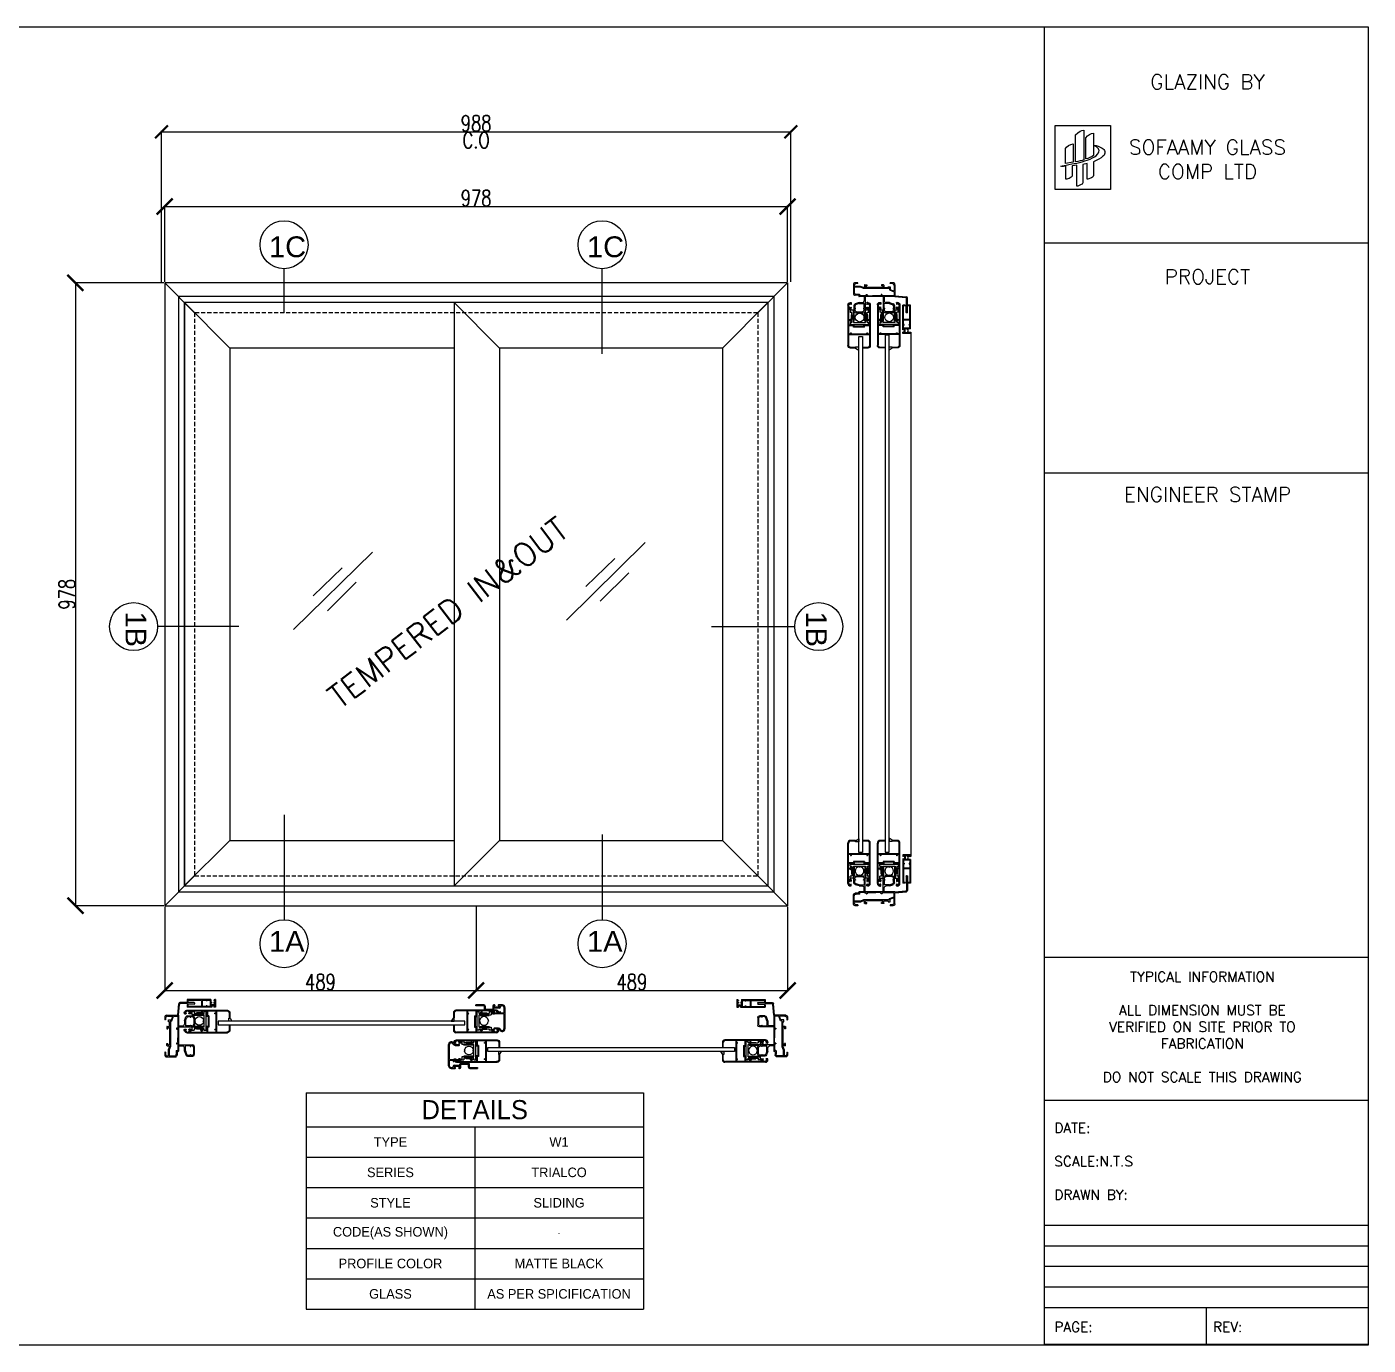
# Model space of a CAD drawing. Header units: millimetres. Extents: x -27371 to -844, y 11365 to 35579.
# Drawn here: x -13877 to -11773, y 12697 to 14766 of the extents above; entities that cross this region are included whole.
import ezdxf

# ---------------------------------------------------------------- set-up
doc = ezdxf.new("R2010")
doc.units = ezdxf.units.MM
doc.linetypes.add('HIDDEN2', pattern=[4.7625, 3.175, -1.5875])
doc.layers.get('Defpoints').update_dxf_attribs({"color": 140})
doc.styles.add('Annotative', font='romans.shx')
doc.styles.add('Arch-Dim', font='romans.shx', dxfattribs={"width": 0.75})
doc.dimstyles.new('Annotative-UK', dxfattribs={"dimscale": 0, "dimtxt": 2.5, "dimasz": 1.5, "dimexe": 1.5, "dimexo": 1.5, "dimgap": 0.8, "dimtad": 1, "dimdec": 0, "dimdsep": 46, "dimtxsty": 'Arch-Dim', "dimblk": 'ARCHTICK', "dimcen": 2.5, "dimadec": 1, "dimazin": 2, "dimtfac": 1, "dimtdec": 0, "dimtix": 1, "dimtmove": 2, "dimatfit": 3, "dimfxl": 1, "dimtolj": 1, "dimtzin": 0, "dimarcsym": 0})

# ---------------------------------------------------------------- blocks, each defined once
blk = doc.blocks.new('*T16')
at = {"color": 0, "linetype": 'ByBlock', "lineweight": -2, "ltscale": 1.3, "transparency": 16777216}
for p, q in [((0, 0), (529.1, 0)), ((0, 0), (0, -339.6)), ((529.1, 0), (529.1, -339.6)), ((0, -53.6), (529.1, -53.6)), ((264.5, -53.6), (264.5, -339.6)), ((0, -101.3), (529.1, -101.3)), ((0, -148.9), (529.1, -148.9)), ((0, -196.6), (529.1, -196.6)), ((0, -244.3), (529.1, -244.3)), ((0, -292), (529.1, -292)), ((0, -339.6), (529.1, -339.6))]:
    blk.add_line(p, q, dxfattribs=at)
at = {"color": 0, "ltscale": 1.3, "transparency": 16777216, "attachment_point": 5}
for s, insert, char_height, width in [('DETAILS', (264.5, -26.8), 30, 524.629), ('TYPE', (132.3, -77.4), 15, 260.092), ('W1', (396.8, -77.4), 15, 260.092), ('SERIES', (132.3, -125.1), 15, 260.092), ('TRIALCO', (396.8, -125.1), 15, 260.092), ('STYLE', (132.3, -172.8), 15, 260.092), ('SLIDING', (396.8, -172.8), 15, 260.092), ('CODE(AS SHOWN)', (132.3, -220.5), 15, 260.092), ('-', (396.8, -220.5), 6.67, 260.092), ('PROFILE COLOR', (132.3, -268.1), 15, 260.092), ('MATTE BLACK', (396.8, -268.1), 15, 260.092), ('GLASS', (132.3, -315.8), 15, 260.092), ('AS PER SPICIFICATION', (396.8, -315.8), 15, 260.092)]:
    blk.add_mtext(s, dxfattribs=dict(at, insert=insert, char_height=char_height, width=width))
blk = doc.blocks.new('trialco frame without cover')
at = {"color": 5}
for p, q in [((-77.8, 46.5), (-77.8, 24)), ((-77.3, 47), (-76, 47)), ((-75.5, 46.5), (-75.5, 36)), ((-57.3, 35.8), (-57.3, 44.1)), ((-55.9, 41), (-55.9, 42.7)), ((-54.4, 47), (-42.5, 47)), ((-53, 45.6), (-44.2, 45.6)), ((-41.3, 42.7), (-41.3, 41)), ((-39.6, 21.8), (-39.6, 44.1)), ((-11.5, 21.8), (-11.5, 44.1)), ((-9.8, 42.7), (-9.8, 41)), ((3.3, 47), (-8.6, 47)), ((1.9, 45.6), (-6.9, 45.6)), ((4.8, 41), (4.8, 42.7)), ((6.2, 35.8), (6.2, 44.1)), ((-75.5, 36), (-76.4, 35.3)), ((-76.4, 35.3), (-76.4, 24.8)), ((-58, 20.4), (-76, 22)), ((-57.9, 21.8), (-75, 23.3)), ((-57.9, 21.8), (-56.6, 21.8)), ((-57.9, 21.8), (-57.3, 21.8)), ((-56.6, 21.8), (-41.3, 21.8)), ((-55.9, 41), (-55.4, 41)), ((-55.9, 36.8), (-55.9, 40)), ((-55.4, 40), (-55.9, 40)), ((-49.3, 31.1), (-55.3, 33)), ((-54.9, 40.5), (-54.9, 40.5)), ((-49.1, 32.5), (-53.9, 34.1)), ((-49.3, 31.1), (-44.2, 31.1)), ((-49.1, 32.5), (-41.8, 32.5)), ((-42.3, 40.5), (-42.3, 40.5)), ((-41.3, 41), (-41.8, 41)), ((-41.8, 40), (-41.3, 40)), ((-41.3, 40), (-41.3, 33)), ((-41.3, 21.8), (-41.3, 28.2)), ((-39.6, 21.8), (-11.5, 21.8)), ((-9.8, 41), (-9.3, 41)), ((-9.3, 40), (-9.8, 40)), ((-9.8, 40), (-9.8, 33)), ((-9.8, 21.8), (-9.8, 28.2)), ((-9.8, 21.8), (-1.9, 21.8)), ((-2, 32.5), (-9.3, 32.5)), ((-8.8, 40.5), (-8.8, 40.5)), ((-1.8, 31.1), (-6.9, 31.1)), ((-2, 32.5), (2.8, 34.1)), ((-1.8, 31.1), (4.2, 33)), ((-1.4, 19.6), (-1.4, 21.3)), ((3.8, 40.5), (3.8, 40.5)), ((4.8, 41), (4.3, 41)), ((4.3, 40), (4.8, 40)), ((4.8, 36.8), (4.8, 40)), ((-58, 3), (-58, 20.4)), ((-56.6, 20.4), (-37.8, 20.4)), ((-56.6, 14), (-56.6, 20.4)), ((-49.4, 11.1), (-56.6, 14)), ((-56.6, 4.4), (-56.6, 11.5)), ((-50.8, 10.5), (-55.2, 12.4)), ((-55, 0), (-50.8, 0)), ((-53.6, 1.4), (-50.8, 1.4)), ((-50.8, 9), (-50.8, 10.5)), ((-50.8, 6.2), (-50.8, 9)), ((-47.6, 6.2), (-50.8, 6.2)), ((-50.8, 1.4), (-50.8, 0)), ((-49.4, 9), (-49.4, 11.1)), ((-49.4, 9), (-8.8, 9)), ((-40.6, 7.6), (-47.6, 7.6)), ((-47.6, 7.6), (-47.6, 6.2)), ((-40.6, 3.9), (-40.6, 7.6)), ((-40.1, 3.4), (-36.9, 3.4)), ((-39.3, 5.3), (-39.3, 6.6)), ((-38.8, 4.8), (-36.9, 4.8)), ((-38.3, 7.6), (-12.5, 7.6)), ((-37.8, 20.4), (-37.8, 19.1)), ((-37.3, 18.6), (-36.9, 18.6)), ((-36.9, 3.4), (-36.9, 4.8)), ((-36.4, 20.4), (-34.8, 20.4)), ((-36.4, 19.1), (-36.4, 20.4)), ((-34.8, 20.7), (-28, 20.7)), ((-34.8, 20.4), (-34.8, 20.7)), ((-28, 20.4), (-28, 20.7)), ((-28, 20.4), (-22.8, 20.4)), ((-16, 20.7), (-22.8, 20.7)), ((-22.8, 20.4), (-22.8, 20.7)), ((-16, 20.4), (-16, 20.7)), ((-16, 20.4), (-14.4, 20.4)), ((-14.4, 19.1), (-14.4, 20.4)), ((-13.5, 18.6), (-13.9, 18.6)), ((-13.9, 3.4), (-13.9, 4.8)), ((-12, 4.8), (-13.9, 4.8)), ((-10.7, 3.4), (-13.9, 3.4)), ((-13, 20.4), (-9.8, 20.4)), ((-13, 20.4), (-13, 19.1)), ((-11.5, 5.3), (-11.5, 6.6)), ((-10.2, 3.9), (-10.2, 7.6)), ((-10.2, 7.6), (-8.8, 7.6)), ((-9.8, 20.7), (-2.8, 20.7)), ((-9.8, 20.7), (-9.8, 20.4)), ((-8.8, 9), (-3.8, 7)), ((-8.8, 7.6), (-3.8, 5.6)), ((-3.8, 7), (5.8, 7)), ((-3.8, 5.6), (5.8, 5.6)), ((-2.8, 18.7), (-2.8, 20.7)), ((-2.3, 18.2), (2.8, 18.2)), ((-1.4, 19.6), (4.2, 19.6)), ((0, 1.4), (2.8, 1.4)), ((0, 1.4), (0, 0)), ((0, 0), (4.2, 0)), ((5.8, 7), (5.8, 15.2)), ((5.8, 4.4), (5.8, 5.6)), ((7.2, 3), (7.2, 16.6))]:
    blk.add_line(p, q, dxfattribs=at)
for centre, radius, start, end in [((-77.3, 46.5), 0.5, 90, 180), ((-76, 46.5), 0.5, 0, 90), ((-54.4, 44.1), 2.9, 90, 180), ((-53, 42.7), 2.9, 90, 180), ((-44.2, 42.7), 2.9, 0, 90), ((-42.5, 44.1), 2.9, 0, 90), ((-8.6, 44.1), 2.9, 90, 180), ((-6.9, 42.7), 2.9, 90, 180), ((1.9, 42.7), 2.9, 0, 90), ((3.3, 44.1), 2.9, 0, 90), ((-75.8, 24), 2, 180, 265), ((-74.9, 24.8), 1.5, 180, 265), ((-54.4, 35.8), 2.9, 180, 252), ((-53, 36.8), 2.9, 180, 252), ((-55.4, 40.5), 0.5, 0, 90), ((-55.4, 40.5), 0.5, 270, 0), ((-44.2, 28.2), 2.9, 0, 90), ((-41.8, 40.5), 0.5, 90, 180), ((-41.8, 40.5), 0.5, 180, 270), ((-41.8, 33), 0.5, 270, 360), ((-9.3, 33), 0.5, 180, 270), ((-6.9, 28.2), 2.9, 90, 180), ((-9.3, 40.5), 0.5, 0, 90), ((-9.3, 40.5), 0.5, 270, 0), ((-1.9, 21.3), 0.5, 0, 90), ((1.9, 36.8), 2.9, 288, 0), ((4.3, 40.5), 0.5, 90, 180), ((4.3, 40.5), 0.5, 180, 270), ((3.3, 35.8), 2.9, 288, 0), ((-55, 3), 3, 180, 270), ((-55.6, 11.5), 1, 66.6823, 180), ((-53.6, 4.4), 3, 180, 270), ((-40.1, 3.9), 0.5, 180, 270), ((-38.3, 6.6), 1, 90, 180), ((-38.8, 5.3), 0.5, 180, 270), ((-37.3, 19.1), 0.5, 180, 270), ((-36.9, 19.1), 0.5, 270, 0), ((-13.9, 19.1), 0.5, 180, 270), ((-13.5, 19.1), 0.5, 270, 0), ((-12.5, 6.6), 1, 0, 90), ((-12, 5.3), 0.5, 270, 0), ((-10.7, 3.9), 0.5, 270, 0), ((-2.3, 18.7), 0.5, 180, 270), ((2.8, 15.2), 3, 0, 90), ((2.8, 4.4), 3, 270, 0), ((4.2, 16.6), 3, 0, 90), ((4.2, 3), 3, 270, 0)]:
    blk.add_arc(centre, radius, start, end, dxfattribs=at)
blk = doc.blocks.new('trialco leaf')
at = {"color": 3}
for p, q in [((-26.3, 0), (-25.4, 0)), ((0.9, 0), (0, 0)), ((-30.3, -4), (-30.3, -67.5)), ((-29.3, -3.55), (-29.3, -9.19)), ((-29.3, -10.2), (-29.3, -27.1)), ((-29.3, -10.2), (-26.7, -10.2)), ((-27.8, -3.05), (-28.8, -3.05)), ((-28.7, -8.7), (-28.7, -7.65)), ((-27.8, -7.15), (-28.2, -7.15)), ((-27.3, -1.5), (-27.3, -2.55)), ((-27.3, -8.7), (-27.3, -7.65)), ((-26.8, -1), (-26.4, -1)), ((-26.8, -9.2), (-26.4, -9.2)), ((-26.7, -10.2), (-26.7, -11.2)), ((-26.2, -11.7), (-26.2, -11.7)), ((-25.9, -1.5), (-25.9, -2.55)), ((-25.9, -8.7), (-25.9, -7.65)), ((-25.7, -10.2), (-25.4, -10.2)), ((-25.7, -10.2), (-25.7, -11.2)), ((-25.4, -3.05), (-25.4, -3.05)), ((-25.4, -7.15), (-25.4, -7.15)), ((-24.9, -0.5), (-24.9, -2.55)), ((-24.9, -9.7), (-24.9, -7.65)), ((-0.5, -0.5), (-0.5, -2.55)), ((-0.5, -9.7), (-0.5, -7.65)), ((0, -3.05), (0, -3.05)), ((0, -7.15), (0, -7.15)), ((0.3, -10.2), (0, -10.2)), ((0.3, -10.2), (0.3, -11.2)), ((0.5, -1.5), (0.5, -2.55)), ((0.5, -8.7), (0.5, -7.65)), ((0.8, -11.7), (0.8, -11.7)), ((1.4, -1), (1, -1)), ((1.4, -9.2), (1, -9.2)), ((3.9, -10.2), (1.3, -10.2)), ((1.3, -10.2), (1.3, -11.2)), ((1.9, -1.5), (1.9, -2.55)), ((1.9, -8.7), (1.9, -7.65)), ((2.4, -3.05), (3.4, -3.05)), ((2.4, -7.15), (2.8, -7.15)), ((3.3, -8.7), (3.3, -7.65)), ((3.9, -3.55), (3.9, -9.19)), ((3.9, -10.2), (3.9, -27.1)), ((4.9, -4), (4.9, -67.5)), ((-29.3, -27.1), (-26.7, -27.1)), ((-29.3, -28.1), (-29.3, -35.4)), ((-29.3, -28.1), (-26.7, -28.1)), ((-29.3, -35.4), (-20.4, -35.4)), ((-29.3, -36.4), (-29.3, -49.5)), ((-29.3, -36.4), (-21.4, -36.4)), ((-26.7, -27.1), (-26.7, -26.5)), ((-26.7, -28.1), (-26.7, -28.7)), ((-26.2, -26), (-25.7, -26)), ((-26.2, -29.2), (-25.7, -29.2)), ((-25.2, -26.5), (-25.2, -28.1)), ((-25.2, -28.7), (-25.2, -26.5)), ((-21.4, -38.4), (-21.4, -36.4)), ((-21.4, -38.4), (-4, -38.4)), ((-20.4, -37.4), (-20.4, -35.4)), ((-20.4, -37.4), (-5, -37.4)), ((-5, -35.4), (3.9, -35.4)), ((-5, -37.4), (-5, -35.4)), ((-4, -36.4), (3.9, -36.4)), ((-4, -38.4), (-4, -36.4)), ((-0.2, -26.5), (-0.2, -28.1)), ((-0.2, -28.7), (-0.2, -26.5)), ((0.8, -26), (0.3, -26)), ((0.8, -29.2), (0.3, -29.2)), ((1.3, -27.1), (1.3, -26.5)), ((3.9, -27.1), (1.3, -27.1)), ((3.9, -28.1), (1.3, -28.1)), ((1.3, -28.1), (1.3, -28.7)), ((3.9, -28.1), (3.9, -35.4)), ((3.9, -36.4), (3.9, -49.5)), ((-29.3, -49.5), (-26, -49.5)), ((-29.3, -50.5), (-29.3, -66.5)), ((-29.3, -50.5), (3.9, -50.5)), ((-26, -49.5), (-26, -48)), ((-25.5, -47.5), (-25.5, -47.5)), ((-25, -49.5), (-25, -48)), ((-25, -49.5), (-0.4, -49.5)), ((-0.4, -49.5), (-0.4, -48)), ((0.1, -47.5), (0.1, -47.5)), ((0.6, -49.5), (0.6, -48)), ((0.6, -49.5), (3.9, -49.5)), ((3.9, -50.5), (3.9, -66.5)), ((-26.3, -71.5), (-18.7, -71.5)), ((-25.3, -70.5), (-18.7, -70.5)), ((-18.2, -71), (-18.2, -71)), ((-7.2, -71), (-7.2, -71)), ((-6.7, -70.5), (-0.1, -70.5)), ((-6.7, -71.5), (0.9, -71.5))]:
    blk.add_line(p, q, dxfattribs=at)
for centre, radius, start, end in [((-26.3, -4), 4, 90, 180), ((-25.4, -0.5), 0.5, 0, 90), ((0, -0.5), 0.5, 90, 180), ((0.9, -4), 4, 0, 90), ((-28.8, -3.55), 0.5, 90, 180), ((-29.2, -8.7), 0.5, 258.46304, 0), ((-28.2, -7.65), 0.5, 90, 180), ((-27.8, -2.55), 0.5, 270, 0), ((-27.8, -7.65), 0.5, 0, 90), ((-26.8, -1.5), 0.5, 90, 180), ((-26.8, -8.7), 0.5, 180, 270), ((-26.2, -11.2), 0.5, 180, 270), ((-26.4, -1.5), 0.5, 0, 90), ((-26.4, -8.7), 0.5, 270, 0), ((-26.2, -11.2), 0.5, 270, 0), ((-25.4, -2.55), 0.5, 180, 270), ((-25.4, -7.65), 0.5, 90, 180), ((-25.4, -2.55), 0.5, 270, 0), ((-25.4, -7.65), 0.5, 0, 90), ((-25.4, -9.7), 0.5, 270, 0), ((0, -2.55), 0.5, 180, 270), ((0, -7.65), 0.5, 90, 180), ((0, -9.7), 0.5, 180, 270), ((0, -2.55), 0.5, 270, 0), ((0, -7.65), 0.5, 0, 90), ((0.8, -11.2), 0.5, 180, 270), ((1, -1.5), 0.5, 90, 180), ((1, -8.7), 0.5, 180, 270), ((0.8, -11.2), 0.5, 270, 0), ((1.4, -1.5), 0.5, 0, 90), ((1.4, -8.7), 0.5, 270, 0), ((2.4, -2.55), 0.5, 180, 270), ((2.4, -7.65), 0.5, 90, 180), ((2.8, -7.65), 0.5, 0, 90), ((3.8, -8.7), 0.5, 180, 281.53696), ((3.4, -3.55), 0.5, 0, 90), ((-26.2, -26.5), 0.5, 90, 180), ((-26.2, -28.7), 0.5, 180, 270), ((-25.7, -26.5), 0.5, 0, 90), ((-25.7, -28.7), 0.5, 270, 0), ((0.3, -26.5), 0.5, 90, 180), ((0.3, -28.7), 0.5, 180, 270), ((0.8, -26.5), 0.5, 0, 90), ((0.8, -28.7), 0.5, 270, 0), ((-25.5, -48), 0.5, 90, 180), ((-25.5, -48), 0.5, 0, 90), ((0.1, -48), 0.5, 90, 180), ((0.1, -48), 0.5, 0, 90), ((-26.3, -67.5), 4, 180, 270), ((-25.3, -66.5), 4, 180, 270), ((-18.7, -71), 0.5, 0, 90), ((-18.7, -71), 0.5, 270, 0), ((-6.7, -71), 0.5, 90, 180), ((-6.7, -71), 0.5, 180, 270), ((-0.1, -66.5), 4, 270, 0), ((0.9, -67.5), 4, 270, 0)]:
    blk.add_arc(centre, radius, start, end, dxfattribs=at)
blk = doc.blocks.new('roller')
for p, q in [((-19.9, 19), (-19.9, 22.3)), ((-19.9, 22.3), (9.5, 22.3)), ((9.5, 22.3), (9.5, 19)), ((-19.9, 19), (-17.4, 19)), ((-19.9, 0), (-19.9, 3.3)), ((-17.4, 3.3), (-19.9, 3.3)), ((-15, 0), (-19.9, 0)), ((-17.4, 19), (-17.4, 3.3)), ((-15, 19), (4.2, 19)), ((-15, 19), (-15, 0)), ((4.2, 19), (4.2, 0)), ((9.5, 0), (4.2, 0)), ((6.7, 19), (9.5, 19)), ((6.7, 19), (6.7, 3.3)), ((9.5, 3.3), (6.7, 3.3)), ((9.5, 3.3), (9.5, 0))]:
    blk.add_line(p, q)
for points in [[(-17.4, 14.5), (-18.2, 14.5), (-18.2, 7), (-17.4, 7)], [(-14.9, 17.3), (-14, 17.3), (-14, 3.2), (-14.9, 3.2)], [(4, 17.3), (3.2, 17.3), (3.2, 3.2), (4, 3.2)], [(6.7, 14.5), (7.5, 14.5), (7.5, 7), (6.7, 7)]]:
    blk.add_lwpolyline(points, close=True)
for centre, radius, start, end in [((-5.2, 11.4), 6.85, 99.192, 260.808), ((-5.4, 19.2), 1.42, 229.7147, 312.8915), ((-5.4, 3.5), 1.42, 47.1085, 130.2853), ((-5.2, 11.4), 6.85, 276.5858, 83.4142)]:
    blk.add_arc(centre, radius, start, end)
blk = doc.blocks.new('trialco inter lock')
for p, q in [((-37, 13.2), (-37, 7.2)), ((-37, 0), (-37, 0)), ((-36.5, 6.7), (-36, 6.7)), ((-36.5, 1.5), (-36, 1.5)), ((-35.5, 13.7), (-35.5, 10.2)), ((-35.5, 10.2), (-33.8, 10.2)), ((-35.5, 7.2), (-35.5, 7.2)), ((-35.5, 0), (-35.5, 0)), ((-35, 8.7), (-33.8, 8.7)), ((-33.5, 15.7), (-24.2, 15.7)), ((-33.3, 8.2), (-33.3, 0)), ((-33, 17.2), (0.8, 17.2)), ((-31.8, 8.2), (-31.8, -0.5)), ((-24.2, 10.2), (-26, 10.2)), ((-26, 10.2), (-26, 9.2)), ((-26, 9.2), (-24.2, 9.2)), ((-24.2, 4.2), (-24.7, 4.2)), ((-24.7, 4.2), (-24.1, 0.5)), ((-24.2, 15.7), (-24.2, 10.2)), ((-24.2, 9.2), (-24.2, 4.2)), ((-23.4, 0), (-23.4, 0)), ((-22.7, 15.7), (-22.7, 0.7)), ((-22.7, 15.7), (0.8, 15.7)), ((-0.7, 7.1), (-0.7, 0.7)), ((0, 0), (0, 0)), ((0, 0), (0, 0)), ((1.3, 4.2), (0.7, 0.5)), ((0.8, 7.1), (0.8, 4.2)), ((0.8, 4.2), (1.3, 4.2)), ((-37, -15.8), (-37, -28.3)), ((-35.5, -15.8), (-35.5, -28.3)), ((-35, -0.5), (-33.8, -0.5)), ((-35, -2), (-30.5, -2)), ((-35, -13.8), (-30.5, -13.8)), ((-35, -15.3), (-30.5, -15.3)), ((-31.8, -0.5), (-30.5, -0.5)), ((-30, -2.5), (-30, -13.3)), ((-28.5, -2.5), (-28.5, -13.3)), ((-35.5, -28.3), (-37, -28.3))]:
    blk.add_line(p, q)
for centre, radius, start, end in [((-33, 13.2), 4, 90, 180), ((-36.5, 7.2), 0.5, 180, 270), ((-34.8, 0.1), 2.21, 140.5758, 182.5543), ((-35, 0), 2, 180, 270), ((-36, 7.2), 0.5, 270, 0), ((-37.7, 0.1), 2.21, 357.4457, 39.4242), ((-33.5, 13.7), 2, 90, 180), ((-33.3, 7.3), 2.21, 140.5758, 182.5543), ((-35, 0), 0.5, 180, 270), ((-33.8, 8.2), 2, 0, 90), ((-33.8, 8.2), 0.5, 0, 90), ((-33.8, 0), 0.5, 270, 0), ((-23.4, 0.7), 0.7, 193.3925, 270), ((-23.4, 0.7), 0.7, 270, 0), ((2.8, 7.1), 3.5, 108.8191, 180), ((0, 0.7), 0.7, 180, 270), ((0, 0.7), 0.7, 270, 346.6075), ((0.8, 13), 4.2, 288.8191, 90), ((0.8, 13), 2.7, 288.8191, 90), ((2.8, 7.1), 2, 108.8191, 180), ((-35, -15.8), 2, 90, 180), ((-35, -15.8), 0.5, 90, 180), ((-30.5, -2.5), 2, 0, 90), ((-30.5, -2.5), 0.5, 0, 90), ((-30.5, -13.3), 0.5, 270, 0), ((-30.5, -13.3), 2, 270, 0)]:
    blk.add_arc(centre, radius, start, end)
blk = doc.blocks.new('TRIALCO NET')
at = {"color": 2}
for p, q in [((-44.5, 3.6), (-44.5, -8.5)), ((-44.5, 3.6), (-43.3, 3.6)), ((-43.3, 3.6), (-42.3, 3.2)), ((-43.3, 2.4), (-43.3, -0.6)), ((-43.3, 2.4), (-42.1, 2.4)), ((-42.1, 2.6), (-42.1, 2.4)), ((-37.3, 3.6), (0, 3.6)), ((-37.3, 3.6), (-37.3, -0.6)), ((-36.1, 2.4), (-31.3, 2.4)), ((-36.1, 2.4), (-36.1, -7.3)), ((-30.1, 2.4), (-23.6, 2.4)), ((-23.6, 2.4), (-23.6, -7.3)), ((-22.4, 2.4), (-22.4, -7.3)), ((-22.4, 2.4), (-1.2, 2.4)), ((-1.2, 2.4), (-1.2, 0)), ((-1.2, 0), (0, 0)), ((0, 3.6), (0, 0)), ((-44.5, -8.5), (-42.1, -8.5)), ((-43.3, -1.8), (-43.3, -4.9)), ((-43.3, -4.9), (-37.3, -4.9)), ((-43.3, -6.1), (-43.3, -7.3)), ((-43.3, -6.1), (-37.3, -6.1)), ((-43.3, -7.3), (-42.1, -7.3)), ((-42.1, -7.3), (-42.1, -8.5)), ((-38.5, -7.3), (-37.3, -7.3)), ((-38.5, -7.3), (-38.5, -8.5)), ((-38.5, -8.5), (0, -8.5)), ((-37.3, -1.8), (-37.3, -4.9)), ((-37.3, -6.1), (-37.3, -7.3)), ((-36.1, -7.3), (-31.3, -7.3)), ((-30.1, -7.3), (-23.6, -7.3)), ((-22.4, -7.3), (-1.2, -7.3)), ((-1.2, -4.9), (-1.2, -7.3)), ((-1.2, -4.9), (0, -4.9)), ((0, -4.9), (0, -8.5))]:
    blk.add_line(p, q, dxfattribs=at)
for points in [[(-31.3, 2.4), (-31.3, 1.4), (-30.1, 1.4), (-30.1, 2.4)], [(-43.3, -0.6), (-42.1, -0.6), (-42.1, -1.8), (-43.3, -1.8)], [(-37.3, -0.6), (-38, -0.6), (-38, -1.8), (-37.3, -1.8)], [(-31.3, -7.3), (-31.3, -6.3), (-30.1, -6.3), (-30.1, -7.3)]]:
    blk.add_lwpolyline(points, dxfattribs=at)
blk.add_arc((-43.2, 2.6), 1.09, 359.3357, 33.1171, dxfattribs=at)
blk = doc.blocks.new('_ArchTick')
at = {"color": 0, "linetype": 'ByBlock', "const_width": 0.15}
blk.add_lwpolyline([(-0.5, -0.5), (0.5, 0.5)], dxfattribs=at)
blk = doc.blocks.new('*D38')
at = {"color": 0, "lineweight": -2, "ltscale": 1.3, "transparency": 16777216}
for p, q in [((-13661, 14365.5), (-13661, 14485.1)), ((-13661, 14483.6), (-12683.5, 14483.6)), ((-12683.5, 14365.5), (-12683.5, 14485.1))]:
    blk.add_line(p, q, dxfattribs=at)
at = {"layer": 'Defpoints', "color": 0, "ltscale": 1.3, "transparency": 16777216}
for p in [(-12683.5, 14483.6), (-13661, 14364), (-12683.5, 14364)]:
    blk.add_point(p, dxfattribs=at)
at = {"color": 0, "lineweight": -2, "ltscale": 1.3, "transparency": 16777216, "xscale": 25, "yscale": 25, "zscale": 25, "rotation": 180}
blk.add_blockref('_ArchTick', (-13661, 14483.6), dxfattribs=at)
at = {"color": 0, "lineweight": -2, "ltscale": 1.3, "transparency": 16777216, "xscale": 25, "yscale": 25, "zscale": 25}
blk.add_blockref('_ArchTick', (-12683.5, 14483.6), dxfattribs=at)
at = {"color": 0, "ltscale": 1.3, "transparency": 16777216, "insert": (-13172.3, 14496.9), "char_height": 25, "attachment_point": 5, "style": 'Arch-Dim'}
blk.add_mtext('\\A1;978', dxfattribs=at)
blk = doc.blocks.new('*D39')
at = {"color": 0, "lineweight": -2, "ltscale": 1.3, "transparency": 16777216}
for p, q in [((-13662.5, 14364), (-13802.6, 14364)), ((-13801.1, 14364), (-13801.1, 13386.5)), ((-13662.5, 13386.5), (-13802.6, 13386.5))]:
    blk.add_line(p, q, dxfattribs=at)
at = {"layer": 'Defpoints', "color": 0, "ltscale": 1.3, "transparency": 16777216}
for p in [(-13661, 14364), (-13801.1, 13386.5), (-13661, 13386.5)]:
    blk.add_point(p, dxfattribs=at)
at = {"color": 0, "lineweight": -2, "ltscale": 1.3, "transparency": 16777216, "xscale": 25, "yscale": 25, "zscale": 25}
for p, rotation in [((-13801.1, 14364), 90), ((-13801.1, 13386.5), 270)]:
    blk.add_blockref('_ArchTick', p, dxfattribs=dict(at, rotation=rotation))
at = {"color": 0, "ltscale": 1.3, "transparency": 16777216, "insert": (-13814.4, 13875.3), "char_height": 25, "attachment_point": 5, "rotation": 90, "style": 'Arch-Dim'}
blk.add_mtext('\\A1;978', dxfattribs=at)
blk = doc.blocks.new('*D40')
at = {"color": 0, "lineweight": -2, "ltscale": 1.3, "transparency": 16777216}
for p, q in [((-13661, 13385), (-13661, 13252)), ((-13172.3, 13385), (-13172.3, 13252)), ((-13661, 13253.5), (-13172.3, 13253.5))]:
    blk.add_line(p, q, dxfattribs=at)
at = {"layer": 'Defpoints', "color": 0, "ltscale": 1.3, "transparency": 16777216}
for p in [(-13661, 13386.5), (-13172.3, 13386.5), (-13172.3, 13253.5)]:
    blk.add_point(p, dxfattribs=at)
at = {"color": 0, "lineweight": -2, "ltscale": 1.3, "transparency": 16777216, "xscale": 25, "yscale": 25, "zscale": 25, "rotation": 180}
blk.add_blockref('_ArchTick', (-13661, 13253.5), dxfattribs=at)
at = {"color": 0, "lineweight": -2, "ltscale": 1.3, "transparency": 16777216, "xscale": 25, "yscale": 25, "zscale": 25}
blk.add_blockref('_ArchTick', (-13172.3, 13253.5), dxfattribs=at)
at = {"color": 0, "ltscale": 1.3, "transparency": 16777216, "insert": (-13416.6, 13266.8), "char_height": 25, "attachment_point": 5, "style": 'Arch-Dim'}
blk.add_mtext('\\A1;489', dxfattribs=at)
blk = doc.blocks.new('*D41')
at = {"color": 0, "lineweight": -2, "ltscale": 1.3, "transparency": 16777216}
for p, q in [((-13172.3, 13385), (-13172.3, 13252)), ((-12683.5, 13385), (-12683.5, 13252)), ((-13172.3, 13253.5), (-12683.5, 13253.5))]:
    blk.add_line(p, q, dxfattribs=at)
at = {"layer": 'Defpoints', "color": 0, "ltscale": 1.3, "transparency": 16777216}
for p in [(-13172.3, 13386.5), (-12683.5, 13386.5), (-12683.5, 13253.5)]:
    blk.add_point(p, dxfattribs=at)
at = {"color": 0, "lineweight": -2, "ltscale": 1.3, "transparency": 16777216, "xscale": 25, "yscale": 25, "zscale": 25, "rotation": 180}
blk.add_blockref('_ArchTick', (-13172.3, 13253.5), dxfattribs=at)
at = {"color": 0, "lineweight": -2, "ltscale": 1.3, "transparency": 16777216, "xscale": 25, "yscale": 25, "zscale": 25}
blk.add_blockref('_ArchTick', (-12683.5, 13253.5), dxfattribs=at)
at = {"color": 0, "ltscale": 1.3, "transparency": 16777216, "insert": (-12927.9, 13266.8), "char_height": 25, "attachment_point": 5, "style": 'Arch-Dim'}
blk.add_mtext('\\A1;489', dxfattribs=at)
blk = doc.blocks.new('*D37')
at = {"color": 0, "lineweight": -2, "ltscale": 1.3, "transparency": 16777216}
for p, q in [((-13666, 14365.5), (-13666, 14602.4)), ((-13666, 14600.9), (-12678.5, 14600.9)), ((-12678.5, 14365.5), (-12678.5, 14602.4))]:
    blk.add_line(p, q, dxfattribs=at)
at = {"layer": 'Defpoints', "color": 0, "ltscale": 1.3, "transparency": 16777216}
for p in [(-12678.5, 14600.9), (-13666, 14364), (-12678.5, 14364)]:
    blk.add_point(p, dxfattribs=at)
at = {"color": 0, "lineweight": -2, "ltscale": 1.3, "transparency": 16777216, "xscale": 20, "yscale": 20, "zscale": 20, "rotation": 180}
blk.add_blockref('_ArchTick', (-13666, 14600.9), dxfattribs=at)
at = {"color": 0, "lineweight": -2, "ltscale": 1.3, "transparency": 16777216, "xscale": 20, "yscale": 20, "zscale": 20}
blk.add_blockref('_ArchTick', (-12678.5, 14600.9), dxfattribs=at)
at = {"color": 0, "ltscale": 1.3, "transparency": 16777216, "char_height": 25, "attachment_point": 5, "style": 'Arch-Dim'}
for s, insert in [('\\A1;988', (-13172.3, 14614.2)), ('\\A1;C.O', (-13172.3, 14587.6))]:
    blk.add_mtext(s, dxfattribs=dict(at, insert=insert))

msp = doc.modelspace()

# ---------------------------------------------------------------- linework, layer by layer
at = {"ltscale": 1.3}
for p, q in [((-12280.48, 14426.76), (-11772.55, 14426.76)), ((-12280.48, 14065.75), (-11772.55, 14065.75)), ((-12280.48, 13305.87), (-11772.55, 13305.87)), ((-12280.48, 13081.23), (-11772.55, 13081.23)), ((-12280.48, 12885.32), (-11772.55, 12885.32)), ((-12280.48, 12853.02), (-11772.55, 12853.02)), ((-12280.48, 12820.72), (-11772.55, 12820.72)), ((-12280.48, 12788.42), (-11772.55, 12788.42)), ((-12280.48, 12756.12), (-11772.55, 12756.12)), ((-12026.51, 12756.12), (-12026.51, 12697.98))]:
    msp.add_line(p, q, dxfattribs=at)
for p, q in [((-13473.64, 14317.03), (-13473.64, 14386.03)), ((-12974.63, 14252.37), (-12974.63, 14386.03)), ((-13630.21, 14332.96), (-13630.21, 13417.45)), ((-12714.44, 14332.96), (-13630.21, 14332.96)), ((-13558.71, 14261.46), (-13629.92, 14332.93)), ((-13207.01, 14332.96), (-13207.01, 13417.45)), ((-13207.01, 14332.96), (-13135.51, 14261.46)), ((-13135.51, 14332.96), (-13135.51, 14332.93)), ((-12785.94, 14261.46), (-12714.44, 14332.96)), ((-12714.44, 14332.96), (-12714.44, 13417.45)), ((-13558.71, 14261.46), (-13558.71, 13488.95)), ((-13207.01, 14261.46), (-13558.71, 14261.46)), ((-13135.51, 14261.46), (-13135.51, 13488.95)), ((-12785.94, 14261.46), (-13135.51, 14261.46)), ((-12785.94, 14261.46), (-12785.94, 13488.95)), ((-12906.91, 13956.25), (-13030.76, 13834.76)), ((-13334.8, 13941.5), (-13458.65, 13820.01)), ((-13428.21, 13872.74), (-13382.41, 13916.83)), ((-13000.31, 13887.49), (-12954.52, 13931.58)), ((-13405.34, 13849.43), (-13360.38, 13894.37)), ((-12977.45, 13864.18), (-12932.49, 13909.11)), ((-13544.72, 13824.55), (-13672.14, 13824.55)), ((-12803.09, 13824.55), (-12672.41, 13824.55)), ((-13473.64, 13529.26), (-13473.64, 13364.52)), ((-12974.63, 13498.18), (-12974.63, 13364.52)), ((-13558.71, 13488.95), (-13630.21, 13417.45)), ((-13558.71, 13488.95), (-13207.01, 13488.95)), ((-13135.51, 13488.95), (-13207.01, 13417.62)), ((-13135.51, 13488.95), (-12785.94, 13488.95)), ((-12785.94, 13488.95), (-12714.62, 13417.62)), ((-13630.21, 13417.45), (-12714.44, 13417.45)), ((-13135.51, 13417.62), (-13135.51, 13417.45))]:
    msp.add_line(p, q)
at = {"color": 5}
for p, q in [((-13661.02, 14364.03), (-13661.02, 13386.52)), ((-12683.52, 14364.03), (-13661.02, 14364.03)), ((-13614.02, 14317.03), (-13661.02, 14364.03)), ((-12730.52, 14317.03), (-12683.52, 14364.03)), ((-12683.52, 14364.03), (-12683.52, 13386.52)), ((-13639.22, 14342.23), (-13639.22, 13408.32)), ((-12705.32, 14342.23), (-13639.22, 14342.23)), ((-12705.32, 14342.23), (-12705.32, 13408.32)), ((-13629.92, 14332.93), (-13629.92, 13417.62)), ((-12714.62, 14332.93), (-13629.92, 14332.93)), ((-12714.62, 14332.93), (-12714.62, 13417.62)), ((-13661.02, 13386.52), (-13614.02, 13433.52)), ((-12730.52, 13433.52), (-12683.52, 13386.52)), ((-13639.22, 13408.32), (-12705.32, 13408.32)), ((-13629.92, 13417.62), (-12714.62, 13417.62)), ((-13661.02, 13386.52), (-12683.52, 13386.52))]:
    msp.add_line(p, q, dxfattribs=at)
at = {"color": 5, "linetype": 'HIDDEN2', "ltscale": 2}
for p, q in [((-13614.02, 14317.03), (-13614.02, 13433.52)), ((-12730.52, 14317.03), (-13614.02, 14317.03)), ((-12730.52, 14317.03), (-12730.52, 13433.52)), ((-13614.02, 13433.52), (-12730.52, 13433.52))]:
    msp.add_line(p, q, dxfattribs=at)
at = {"ltscale": 1.3}
for points in [[(-15226.41, 14765.66), (-11772.55, 14765.66), (-11772.55, 12696.9), (-15226.41, 12696.9)], [(-12280.48, 14765.66), (-11772.55, 14765.66), (-11772.55, 12697.98), (-12280.48, 12697.98)]]:
    msp.add_lwpolyline(points, close=True, dxfattribs=at)
at = {"color": 0, "linetype": 'Continuous', "lineweight": 25}
msp.add_lwpolyline([(-12263.47, 14510.45), (-12263.47, 14610.96), (-12176.98, 14610.96), (-12176.98, 14510.45)], close=True, dxfattribs=at)
for points in [[(-12231.6, 14553.89), (-12231.6, 14596.21), (-12228.39, 14599.5), (-12224.54, 14601.79), (-12221.74, 14602.86), (-12218.8, 14603.4), (-12218.8, 14557.04), (-12221.28, 14556.02), (-12224.73, 14555.2), (-12228.27, 14554.35), (-12231.6, 14553.89)], [(-12215.44, 14558.42), (-12215.44, 14591.66), (-12212.84, 14594.56), (-12209.85, 14596.69), (-12206.79, 14598.09), (-12203.34, 14598.92), (-12203.34, 14563.6), (-12205.81, 14562.1), (-12209.16, 14560.62), (-12212.37, 14559.21), (-12215.44, 14558.42)], [(-12252.91, 14547.6), (-12249.4, 14548.21), (-12246.32, 14548.75), (-12242.44, 14549.42), (-12237.62, 14550.43), (-12233.67, 14551.26), (-12229.87, 14551.91), (-12225.32, 14552.75), (-12221.44, 14553.91), (-12217.03, 14555.22), (-12213.29, 14556.48), (-12208.79, 14557.99), (-12205.11, 14559.84), (-12201.89, 14561.5), (-12199.53, 14563.31), (-12197.06, 14565.71), (-12195.6, 14567.92), (-12195.1, 14569.71), (-12194.89, 14571.48), (-12195.05, 14572.89), (-12195.81, 14574.39), (-12196.62, 14575.45), (-12197.65, 14576.38), (-12198.76, 14577.39), (-12199.86, 14578.11), (-12200.88, 14578.62), (-12201.65, 14578.99), (-12201.73, 14579.15), (-12201.69, 14579.35), (-12201.56, 14579.48), (-12201.31, 14579.52), (-12199.56, 14579.35), (-12197.96, 14578.92), (-12196.14, 14578.2), (-12194.21, 14577.53), (-12192.12, 14576.4), (-12190.11, 14575.32), (-12188.42, 14573.98), (-12187.13, 14572.96), (-12186.12, 14571.61), (-12185.61, 14570.17), (-12185.52, 14568.78), (-12185.65, 14567.48), (-12186.14, 14565.92), (-12187.01, 14564.52), (-12188.02, 14563.4), (-12189.27, 14562), (-12191.61, 14560), (-12195.07, 14558.01), (-12198.43, 14556.17), (-12203.67, 14553.97), (-12203.67, 14532.53), (-12204.21, 14530.94), (-12205.16, 14529.73), (-12206.63, 14528.74), (-12208.46, 14527.93), (-12210.7, 14526.95), (-12212.26, 14526.58), (-12213.46, 14526.56), (-12213.46, 14551.32), (-12220.31, 14549.67), (-12220.31, 14520.68), (-12221.34, 14518.94), (-12222.75, 14518), (-12225.16, 14517), (-12226.98, 14516.24), (-12228.05, 14515.87), (-12229.74, 14515.69), (-12229.74, 14548.47), (-12236.9, 14547.43), (-12236.9, 14531.4), (-12238.35, 14529.95), (-12240.11, 14528.65), (-12241.7, 14527.83), (-12243.81, 14526.94), (-12245.48, 14526.53), (-12246.91, 14526.54), (-12246.91, 14546.77), (-12250.62, 14546.5), (-12253.39, 14546.68), (-12254.6, 14546.81), (-12254.95, 14547), (-12252.91, 14547.6)], [(-12247.6, 14550.95), (-12247.6, 14574.87), (-12246.14, 14577.06), (-12242.76, 14579.52), (-12239.29, 14580.89), (-12235.69, 14581.82), (-12235.69, 14553.34), (-12247.6, 14550.95)]]:
    msp.add_lwpolyline(points, dxfattribs=at)
at = {"color": 3}
for points in [[(-12565.9, 14279.95), (-12565.9, 13469.76), (-12571.91, 13469.76), (-12571.91, 14279.95)], [(-12530.44, 14281.56), (-12530.44, 13470.71), (-12524.44, 13470.71), (-12524.44, 14281.56)], [(-13577.07, 13199.35), (-13189.82, 13199.35), (-13189.82, 13205.35), (-13577.07, 13205.35)], [(-13154, 13163.89), (-12766.75, 13163.89), (-12766.75, 13157.89), (-13154, 13157.89)]]:
    msp.add_lwpolyline(points, close=True, dxfattribs=at)
at = {"ltscale": 1.3}
msp.add_lwpolyline([(-12494.77, 14290.79), (-12494.77, 14286.69), (-12490.2, 14286.69), (-12490.2, 13463.86), (-12494.77, 13463.86), (-12494.77, 13459.06)], dxfattribs=at)
at = {"color": 1}
for points in [[(-12576.86, 14261.38), (-12571.91, 14258.38), (-12571.91, 14263.13), (-12576.86, 14263.13), (-12576.86, 14261.38)], [(-12519.49, 14261.5), (-12524.44, 14258.5), (-12524.44, 14263.25), (-12519.49, 14263.25), (-12519.49, 14261.5)], [(-12519.49, 13489.29), (-12524.44, 13492.29), (-12524.44, 13487.54), (-12519.49, 13487.54), (-12519.49, 13489.29)], [(-12576.86, 13488.33), (-12571.91, 13491.33), (-12571.91, 13486.58), (-12576.86, 13486.58), (-12576.86, 13488.33)], [(-13558.5, 13210.3), (-13555.5, 13205.35), (-13560.24, 13205.35), (-13560.24, 13210.3), (-13558.5, 13210.3)], [(-13208.4, 13210.3), (-13211.4, 13205.35), (-13206.65, 13205.35), (-13206.65, 13210.3), (-13208.4, 13210.3)], [(-13135.43, 13152.94), (-13132.43, 13157.89), (-13137.18, 13157.89), (-13137.18, 13152.93), (-13135.43, 13152.94)], [(-12785.33, 13152.94), (-12788.33, 13157.89), (-12783.58, 13157.89), (-12783.58, 13152.93), (-12785.33, 13152.94)]]:
    msp.add_lwpolyline(points, dxfattribs=at)
for centre in [(-13473.64, 14423.75), (-12974.63, 14423.75), (-13709.86, 13824.55), (-12634.68, 13824.55), (-13473.64, 13326.8), (-12974.63, 13326.8)]:
    msp.add_circle(centre, 37.73)

# ---------------------------------------------------------------- block references
for name, p, rotation in [('trialco frame without cover', (-12573.2, 14364.03), 180), ('trialco leaf', (-12584.1, 13417.45), 180), ('trialco leaf', (-12537.69, 13417.41), 180), ('trialco frame without cover', (-13661.02, 13156.59), 270), ('trialco leaf', (-13136.52, 13192.1), 270), ('trialco inter lock', (-13144.3, 13193.9), 270), ('roller', (-13148.56, 13210.86), 90.00000000000001), ('trialco inter lock', (-13198.21, 13168.1), 90), ('trialco leaf', (-12714.44, 13145.69), 270), ('roller', (-12726.48, 13164.45), 90.00000000000001)]:
    msp.add_blockref(name, p, dxfattribs=dict(rotation=rotation))
at = {"xscale": -1}
for name, p in [('trialco leaf', (-12584.1, 14332.96)), ('trialco leaf', (-12537.69, 14333.21)), ('trialco frame without cover', (-12573.2, 13386.52))]:
    msp.add_blockref(name, p, dxfattribs=at)
for name, p, rotation in [('roller', (-12565.34, 14320.93), 180), ('roller', (-12518.93, 14321.18), 180), ('trialco leaf', (-13630.21, 13192.1), 90), ('roller', (-13618.17, 13210.86), 270), ('trialco frame without cover', (-12683.52, 13156.59), 90), ('trialco leaf', (-13207.01, 13145.69), 90), ('roller', (-13194.97, 13164.45), 270)]:
    msp.add_blockref(name, p, dxfattribs=dict(at, rotation=rotation))
at = {"color": 2, "xscale": -1, "rotation": 270}
msp.add_blockref('TRIALCO NET', (-12494.17, 14328.79), dxfattribs=at)
for name, p in [('roller', (-12565.34, 13429.48)), ('roller', (-12518.93, 13429.45)), ('*T16', (-13439.04, 13093.08))]:
    msp.add_blockref(name, p)
at = {"color": 2, "rotation": 270}
msp.add_blockref('TRIALCO NET', (-12494.17, 13421.76), dxfattribs=at)
at = {"color": 2, "xscale": -1}
msp.add_blockref('TRIALCO NET', (-13625.79, 13235.62), dxfattribs=at)
at = {"color": 2}
msp.add_blockref('TRIALCO NET', (-12718.76, 13235.62), dxfattribs=at)

# ---------------------------------------------------------------- texts
at = {"ltscale": 1.3, "attachment_point": 1, "style": 'Annotative'}
for s, insert, char_height, width in [('\\pxqc;GLAZING BY', (-12200.86, 14690.85), 23.0049, 352.3797), ('\\pxqc;SOFAAMY GLASS COMP LTD', (-12200.86, 14588.28), 23.0049, 352.3797), ('\\pxqc;PROJECT ', (-12200.86, 14385.09), 23.0049, 352.3797), ('\\pxqc;ENGINEER STAMP', (-12200.86, 14043.42), 23.0049, 352.3797), ('\\pxqc;TYPICAL INFORMATION\\P\\PALL DIMENSION MUST BE VERIFIED ON SITE PRIOR TO FABRICATION\\P\\PDO NOT SCALE THIS DRAWING', (-12220.08, 13282.98), 15.741, 374.6177), ('\\pxql;DATE:\\P\\PSCALE:N.T.S\\P\\PDRAWN BY:', (-12265.07, 13045.77), 15.741, 374.6177), ('\\pxql;PAGE:', (-12265.07, 12733.34), 15.741, 374.6177), ('\\pxql;REV:', (-12015.89, 12733.34), 15.741, 374.6177)]:
    msp.add_mtext(s, dxfattribs=dict(at, insert=insert, char_height=char_height, width=width))
at = {"char_height": 32.6123, "style": 'Annotative'}
for s, insert, width, attachment_point in [('{\\f@Arial Unicode MS|b0|i0|c0|p34;1C}', (-13497.3, 14403.74), 0.5113, 7), ('{\\f@Arial Unicode MS|b0|i0|c0|p34;1C}', (-12998.3, 14403.74), 32.6123, 7), ('{\\f@Arial Unicode MS|b0|i0|c0|p34;1A}', (-13497.3, 13346.81), 0.5113, 1), ('{\\f@Arial Unicode MS|b0|i0|c0|p34;1A}', (-12998.3, 13346.81), 32.6123, 1)]:
    msp.add_mtext(s, dxfattribs=dict(at, insert=insert, width=width, attachment_point=attachment_point))
at = {"ltscale": 1.3, "insert": (-13408.88, 13722.78), "char_height": 36.4447, "width": 569.1785, "attachment_point": 1, "rotation": 37.25531, "style": 'Annotative'}
msp.add_mtext('\\pxql;TEMPERED IN&OUT', dxfattribs=at)
at = {"char_height": 32.6123, "width": 0.5113, "rotation": 270, "style": 'Annotative'}
for insert, attachment_point in [((-13689.85, 13848.21), 1), ((-12654.69, 13848.21), 7)]:
    msp.add_mtext('{\\f@Arial Unicode MS|b0|i0|c0|p34;1B}', dxfattribs=dict(at, insert=insert, attachment_point=attachment_point))

# ---------------------------------------------------------------- dimensions: what is measured, and where the dimension line sits
at = {"ltscale": 1.3}
for base, p1, p2, override, picture, middle in [((-12678.5234, 14600.8736), (-13666.0248, 14364.0256), (-12678.5234, 14364.0256), {"dimtxt": 25, "dimasz": 20, "dimzin": 3, "dimpost": '\\X C.O'}, '*D37', (-13172.2741, 14600.8736)), ((-12683.5234, 14483.5952), (-13661.0248, 14364.0256), (-12683.5234, 14364.0256), {"dimtxt": 25, "dimasz": 25, "dimzin": 3}, '*D38', (-13172.2741, 14496.8952)), ((-13172.27, 13253.47), (-13661.02, 13386.52), (-13172.27, 13386.52), {"dimtxt": 25, "dimasz": 25, "dimzin": 3}, '*D40', (-13416.65, 13266.77)), ((-12683.52, 13253.47), (-13172.27, 13386.52), (-12683.52, 13386.52), {"dimtxt": 25, "dimasz": 25, "dimzin": 3}, '*D41', (-12927.9, 13266.77))]:
    dim = msp.add_linear_dim(base=base, p1=p1, p2=p2, dimstyle='Annotative-UK', override=override, dxfattribs=at)
    dim.commit()
    dim.dimension.update_dxf_attribs({"geometry": picture, "text_midpoint": middle})
dim = msp.add_linear_dim(base=(-13801.09, 13386.52), p1=(-13661.02, 14364.03), p2=(-13661.02, 13386.52), angle=90, dimstyle='Annotative-UK', override={"dimtxt": 25, "dimasz": 25, "dimzin": 3}, dxfattribs=at)
dim.commit()
dim.dimension.update_dxf_attribs({"geometry": '*D39', "text_midpoint": (-13814.39, 13875.27)})

doc.saveas('drawing.dxf')
